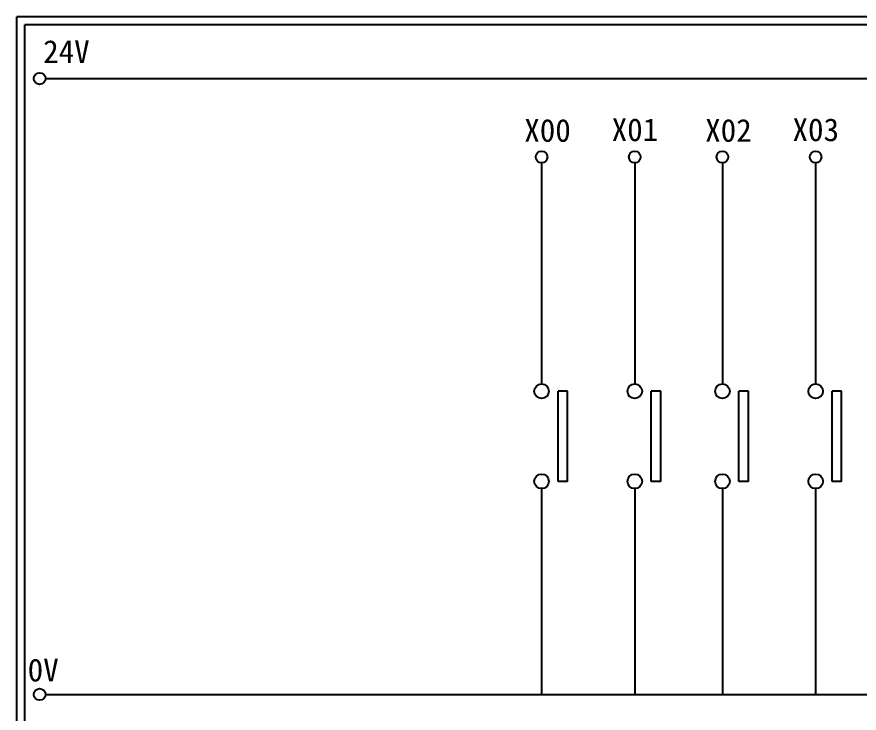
# Model space of a CAD drawing. Extents: x 275 to 562, y 265 to 469.
# Drawn here: x 274.9 to 407.9, y 358.9 to 468.9 of the extents above; entities that cross this region are included whole.
import ezdxf

# ---------------------------------------------------------------- set-up
doc = ezdxf.new("R2010")
doc.units = 0
doc.layers.get('0').update_dxf_attribs({"linetype": 'CONTINUOUS'})
doc.layers.add('圖框層', color=7, linetype='CONTINUOUS')
doc.layers.add('標尺寸層', color=3, linetype='CONTINUOUS')
doc.styles.add('STSL', font='kaiu.ttf')

msp = doc.modelspace()

# ---------------------------------------------------------------- linework, layer by layer
for p, q in [((361.85, 409.78), (360.34, 409.78)), ((376.56, 409.78), (375.06, 409.78)), ((390.4, 409.78), (388.9, 409.78)), ((405.12, 409.78), (403.61, 409.78)), ((361.85, 395.55), (360.34, 395.55)), ((376.56, 395.55), (375.06, 395.55)), ((390.4, 395.55), (388.9, 395.55)), ((405.12, 395.55), (403.61, 395.55))]:
    msp.add_line(p, q)
at = {"layer": '圖框層', "color": 7}
for p, q in [((561.9, 468.91), (274.9, 468.91)), ((274.9, 264.95), (274.9, 468.91)), ((560.65, 467.66), (276.15, 467.66)), ((276.15, 266.2), (276.15, 467.66))]:
    msp.add_line(p, q, dxfattribs=at)
at = {"layer": '標尺寸層', "color": 7}
for p, q in [((279.42, 459.17), (557.02, 459.17)), ((357.74, 445.86), (357.74, 410.93)), ((372.45, 445.86), (372.45, 410.93)), ((386.29, 445.86), (386.29, 410.93)), ((401.01, 445.86), (401.01, 410.93)), ((360.34, 395.55), (360.34, 409.78)), ((361.85, 395.55), (361.85, 409.78)), ((375.06, 395.55), (375.06, 409.78)), ((376.56, 395.55), (376.56, 409.78)), ((388.9, 395.55), (388.9, 409.78)), ((390.4, 395.55), (390.4, 409.78)), ((403.61, 395.55), (403.61, 409.78)), ((405.12, 395.55), (405.12, 409.78)), ((357.74, 394.41), (357.74, 361.9)), ((357.74, 394.4), (357.74, 361.9)), ((372.45, 394.41), (372.45, 361.9)), ((372.45, 394.4), (372.45, 361.9)), ((386.29, 394.41), (386.29, 361.9)), ((386.29, 394.4), (386.29, 361.9)), ((401.01, 394.41), (401.01, 361.9)), ((401.01, 394.4), (401.01, 361.9)), ((279.63, 361.9), (557.5, 361.9))]:
    msp.add_line(p, q, dxfattribs=at)
for centre, radius in [((278.5, 459.17), 0.92), ((357.74, 446.78), 0.92), ((357.74, 446.78), 0.92), ((372.45, 446.78), 0.92), ((386.29, 446.78), 0.92), ((386.29, 446.78), 0.92), ((401.01, 446.78), 0.92), ((357.74, 409.78), 1.15), ((372.45, 409.78), 1.15), ((386.29, 409.78), 1.15), ((401.01, 409.78), 1.15), ((357.74, 395.55), 1.15), ((372.45, 395.55), 1.15), ((386.29, 395.55), 1.15), ((401.01, 395.55), 1.15), ((278.5, 361.9), 0.92)]:
    msp.add_circle(centre, radius, dxfattribs=at)

# ---------------------------------------------------------------- texts
at = {"layer": '圖框層', "color": 4, "style": 'STSL'}
for s, p in [('24V', (279.05, 461.63)), ('X00', (355.01, 449.18)), ('X01', (368.81, 449.28)), ('X02', (383.57, 449.18)), ('X03', (397.36, 449.28)), ('0V', (276.61, 363.95))]:
    msp.add_text(s, height=3.6, dxfattribs=at).set_placement(p)

doc.saveas('drawing.dxf')
